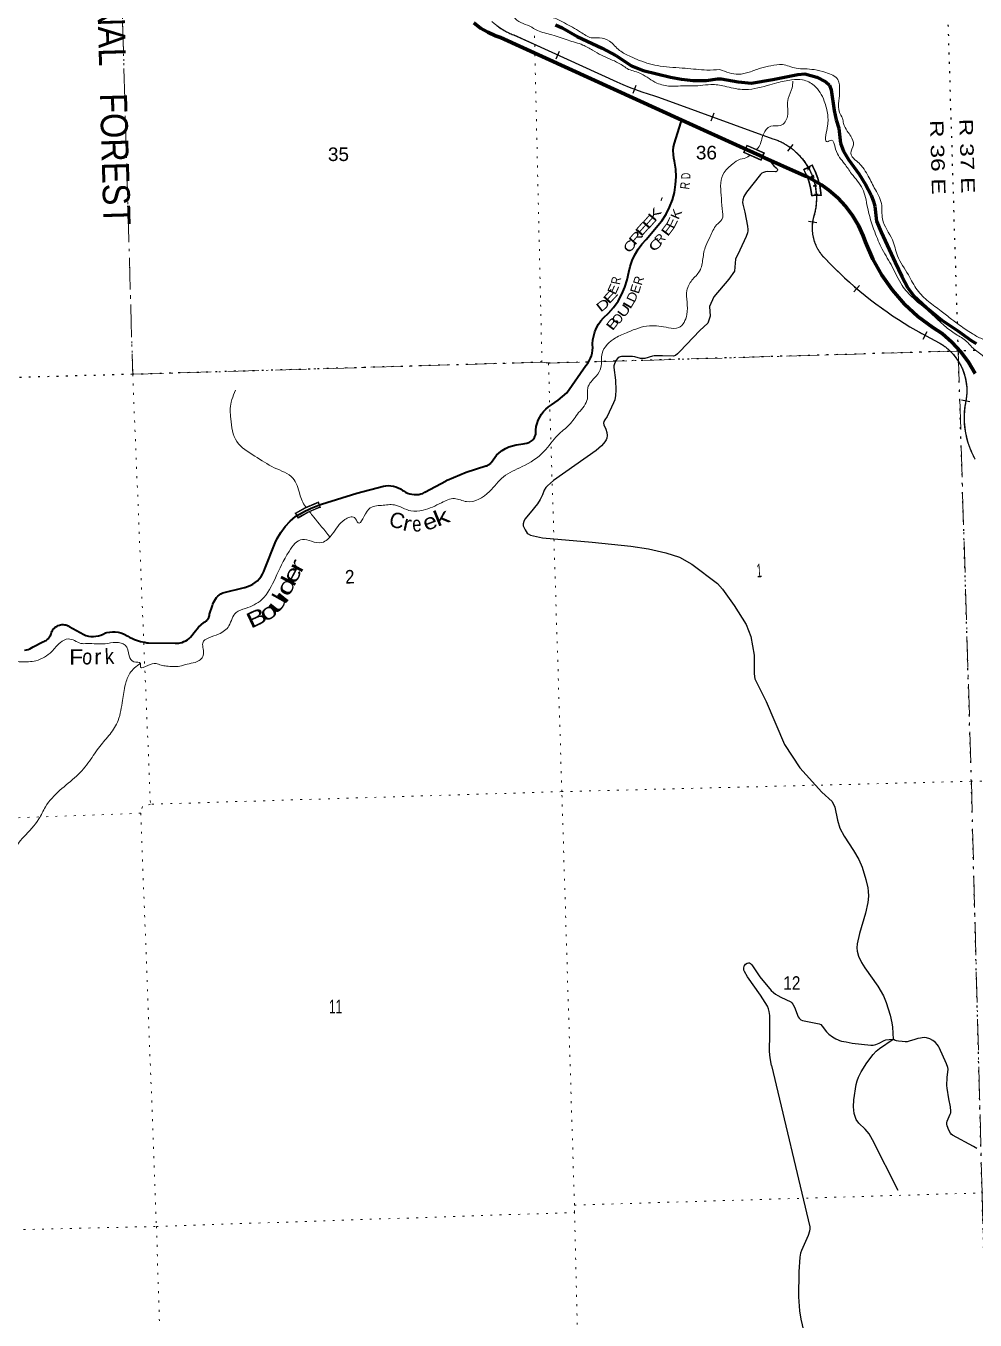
# Model space of a CAD drawing. Header units: feet. Extents: x 485078 to 733631, y 372822 to 564222.
# Drawn here: x 675762 to 688035, y 486560 to 503303 of the extents above; entities that cross this region are included whole.
import ezdxf

# ---------------------------------------------------------------- set-up
doc = ezdxf.new("R2010")
doc.units = ezdxf.units.FT
doc.header["$LTSCALE"] = 80
for name, pattern in [('DOT_DASHED', [7.7, 5, -1.2, 0.3, -1.2]), ('DOTTED', [1.5, 0.3, -1.2]), ('LONG_DASH_SHORT_DASH', [9.9, 6, -1.2, 1.5, -1.2])]:
    doc.linetypes.add(name, pattern=pattern)
for name, color, linetype, lineweight in [('11', 7, 'LONG_DASH_SHORT_DASH', 60), ('20', 7, 'Continuous', 70), ('26', 7, 'Continuous', 40), ('27', 7, 'Continuous', 25), ('29', 7, 'Continuous', 25), ('34', 7, 'Continuous', 25), ('39', 7, 'Continuous', 13), ('41', 7, 'Continuous', 13), ('44', 7, 'DOT_DASHED', 13), ('57', 7, 'Continuous', 13), ('6', 7, 'DOTTED', 25), ('61', 7, 'Continuous', 13), ('7', 7, 'DOTTED', 13)]:
    doc.layers.add(name, color=color, linetype=linetype, lineweight=lineweight)

msp = doc.modelspace()

# ---------------------------------------------------------------- linework, layer by layer
at = {"layer": '11'}
for points in [[(682610.8, 503315.17), (682695.89, 503276.12), (682891.43, 503164.69), (683214.49, 503013.83), (683389.63, 502918.87), (683592.83, 502784.27), (683742.56, 502726.06), (684096.78, 502637.68), (684240.68, 502611.5), (684387.39, 502596.13), (684559.77, 502598.01), (684705.02, 502616.04), (684751.65, 502616.19), (684970.02, 502578.03), (685139.67, 502562.72), (685419.69, 502608.65)], [(685419.69, 502608.65), (685741.06, 502673.88), (685835.13, 502681.75), (685987.13, 502638.51), (686105.33, 502580.1), (686153.42, 502537.99), (686175.3, 502475.09), (686212.59, 502207.22), (686240.71, 502088.41), (686272.71, 501977.99), (686295.09, 501787.16), (686331.82, 501681.32), (686398.34, 501574.14), (686535.17, 501384.73), (686616.84, 501250.9), (686690.25, 501112.07), (686720.32, 501031.03), (686736.75, 500970.15), (686761.08, 500778.67), (686818.28, 500633.12), (687000.86, 500242.15), (687086.01, 500059.84), (687166.57, 499912.27), (687238.84, 499814.63), (687410.06, 499654.83), (687605.16, 499494.81), (687812.36, 499359.69), (687984.45, 499232.7), (688046.94, 499194.39)]]:
    msp.add_lwpolyline(points, dxfattribs=at)
at = {"layer": '20'}
for points in [[(684242.52, 502084.84), (681899.71, 503150.99), (681835.3, 503174.06), (681735.9, 503219.52), (681641.8, 503275.13), (681554.02, 503340.27)], [(688035.57, 498805.74), (687949.71, 498951.26), (687849.1, 499087.01), (687734.86, 499211.5), (687608.23, 499323.36), (687487.06, 499399.34), (687296.63, 499542.26), (687122.19, 499704.31), (686965.65, 499883.7), (686828.71, 500078.47), (686712.88, 500286.49), (686619.43, 500505.47), (686589.63, 500586.76), (686526.71, 500722.54), (686449.93, 500851), (686360.15, 500970.73), (686258.34, 501080.41), (686145.63, 501178.86), (686048.24, 501247.39), (685857.95, 501354.25), (685832.57, 501364.68), (685754.53, 501396.77), (685313.07, 501597.66), (685288.77, 501608.72), (685039.37, 501722.22), (684242.52, 502084.84)]]:
    msp.add_lwpolyline(points, dxfattribs=at)
at = {"layer": '26', "lineweight": 13}
msp.add_line((679570.6, 497073.81), (679570.8, 497073.88), dxfattribs=at)
at = {"layer": '26'}
for points in [[(681741.62, 497623.67), (681752.74, 497630.81), (681763.06, 497639.08), (681772.45, 497648.37), (681780.82, 497658.6), (681846.29, 497747.88), (681881.18, 497780.29), (681920.57, 497809.95), (681962.84, 497835.34), (682007.54, 497856.18), (682054.17, 497872.22), (682102.22, 497883.3), (682189.7, 497895.79), (682214.7, 497899.76), (682239.7, 497903.67), (682253.94, 497907.78), (682268.7, 497913.78), (682282.75, 497921.29), (682295.94, 497930.22), (682308.12, 497940.48), (682319.17, 497951.96), (682328.95, 497964.53), (682337.36, 497978.06), (682344.32, 497992.39), (682349.74, 498007.37), (682353.56, 498022.83), (682353.34, 498030.69), (682354.82, 498074.72), (682360.89, 498118.36), (682371.5, 498161.13), (682386.51, 498202.55), (682405.77, 498242.18), (682429.07, 498279.57), (682456.16, 498314.33), (682486.72, 498346.06), (682520.44, 498374.43), (682556.93, 498399.11), (682642.28, 498459.05), (682754.7, 498554.06), (683001.78, 498910.3), (683004.2, 498912.97), (683026.48, 498940.66), (683045.76, 498970.52), (683061.8, 499002.23), (683074.44, 499035.44), (683083.54, 499069.8), (683089, 499104.91), (683090.76, 499140.41), (683088.8, 499175.89), (683089.05, 499187.8), (683093.6, 499241.36), (683103.73, 499294.14), (683119.31, 499345.58), (683140.19, 499395.11), (683166.13, 499442.18), (683196.85, 499486.28), (683232.01, 499526.93), (683295.01, 499585.96), (683361.12, 499661.27), (683418.99, 499743.07), (683468, 499830.47), (683507.6, 499922.52), (683537.36, 500018.2), (683556.96, 500116.46), (683573.84, 500189.82), (683600.27, 500267.9), (683634.71, 500342.79), (683676.8, 500413.67), (683726.06, 500479.76), (683781.96, 500540.34), (683981.07, 500778.43), (683983.16, 500781.3), (684038.45, 500866.23), (684084.55, 500956.48), (684120.97, 501051.05), (684147.3, 501148.91), (684163.26, 501248.99), (684168.67, 501350.19), (684163.47, 501451.39), (684147.72, 501551.5), (684139.11, 501591), (684133.26, 501639.88), (684132.54, 501689.1), (684136.98, 501738.13), (684146.51, 501786.42), (684231.4, 502050.25), (684242.52, 502084.84)], [(677299.24, 495328.82), (677324.29, 495323.44), (677349.24, 495323.03), (677690.49, 495317.49), (677715.4, 495317.08), (677740.49, 495319.47), (677755.55, 495321.59), (677781.07, 495327.95), (677805.79, 495336.95), (677829.43, 495348.49), (677851.74, 495362.43), (677872.47, 495378.63), (677891.39, 495396.91), (677908.29, 495417.06), (677936.56, 495455.3), (677995.34, 495522.73), (678060.84, 495583.65), (678068.29, 495587.52), (678080.47, 495595.2), (678091.78, 495604.1), (678102.1, 495614.13), (678111.32, 495625.19), (678119.33, 495637.16), (678126.04, 495649.89), (678131.38, 495663.26), (678135.3, 495677.11), (678137.75, 495691.29), (678175.85, 495804.85), (678179.8, 495820.01), (678188.17, 495843.64), (678198.96, 495866.27), (678212.05, 495887.65), (678227.31, 495907.54), (678244.56, 495925.72), (678263.62, 495942.01), (678284.28, 495956.21), (678306.31, 495968.17), (678589.79, 496039.01), (678593.28, 496039.78), (678628.72, 496049.75), (678662.93, 496063.38), (678695.52, 496080.5), (678726.14, 496100.94), (678754.46, 496124.47), (678780.17, 496150.83), (678802.98, 496179.73), (678822.64, 496210.86), (678838.94, 496243.87), (678851.7, 496278.4), (678984.51, 496614.04), (679011.74, 496670.58), (679059.51, 496750.96), (679115.42, 496825.89), (679178.86, 496894.58), (679249.12, 496956.28), (679262.25, 496965), (679375.31, 497027.55), (679405.69, 497041.95), (679451.86, 497063.95), (679559.24, 497107.43), (679585.84, 497115.81), (680039.49, 497258.82), (680386.75, 497349.25), (680415.17, 497353.49), (680448.08, 497355.14), (680480.98, 497353.34), (680513.52, 497348.11), (680545.33, 497339.51), (680576.07, 497327.63), (680605.39, 497312.6), (680632.99, 497294.59), (680645.05, 497286.11), (680670.26, 497271.18), (680696.9, 497258.97), (680724.66, 497249.61), (680753.25, 497243.21), (680782.35, 497239.83), (680811.65, 497239.51), (680840.82, 497242.25), (680869.54, 497248.03), (680869.69, 497248.08), (680892.73, 497255.29), (680919.69, 497269.8), (681196.97, 497419.13), (681208.15, 497424.71), (681453.77, 497530.84), (681709.14, 497610.71), (681717.45, 497613.06), (681729.81, 497617.73), (681741.62, 497623.67)], [(675745.9, 495225.71), (675769.29, 495229.72), (675792.12, 495236.15), (675814.17, 495244.94), (675835.17, 495255.98), (675854.9, 495269.15), (675978.75, 495334.86), (675982.04, 495335.67), (675996.86, 495340.31), (676011.11, 495346.48), (676024.64, 495354.11), (676037.3, 495363.1), (676048.95, 495373.38), (676059.46, 495384.81), (676068.72, 495397.28), (676076.62, 495410.65), (676083.09, 495424.77), (676088.04, 495439.49), (676091.43, 495454.64), (676097.45, 495468.89), (676105.36, 495483.33), (676114.73, 495496.87), (676125.47, 495509.34), (676137.45, 495520.63), (676150.55, 495530.61), (676164.62, 495539.16), (676179.51, 495546.19), (676195.05, 495551.63), (676211.07, 495555.41), (676227.4, 495557.5), (676243.86, 495557.87), (676260.26, 495556.51), (676276.44, 495553.45), (676292.21, 495548.72), (676307.39, 495542.36), (676321.83, 495534.45), (676510.2, 495427.56), (676537.73, 495417.79), (676569.55, 495409.93), (676602.01, 495405.44), (676634.77, 495404.37), (676667.46, 495406.73), (676699.73, 495412.5), (676731.21, 495421.6), (676761.58, 495433.95), (676790.48, 495449.4), (676809.87, 495454.81), (676845.48, 495461.68), (676881.6, 495464.78), (676917.86, 495464.09), (676953.84, 495459.62), (676989.16, 495451.41), (677023.43, 495439.55), (677080.64, 495406.58), (677105.57, 495392.21), (677130.64, 495381.33), (677164.82, 495366.5), (677243.4, 495340.8), (677299.24, 495328.82)]]:
    msp.add_lwpolyline(points, dxfattribs=at)
at = {"layer": '26', "lineweight": 13}
msp.add_lwpolyline([(679241.24, 496998.25), (679241.44, 496998.36), (679241.43, 496998.37)], dxfattribs=at)
at = {"layer": '29'}
msp.add_line((685402.75, 489852.54), (685899.86, 487768.32), dxfattribs=at)
for points in [[(685378.32, 501566.03), (685409.76, 501516.64), (685431.44, 501493.87), (685460.84, 501468.04), (685467.05, 501463.09), (685474.77, 501455.39), (685479.91, 501446.64), (685479.65, 501440.75), (685478.03, 501435.33), (685474.78, 501428.82), (685469.9, 501422.32), (685465.02, 501417.98), (685460.15, 501416.35), (685453.11, 501415.81), (685344.75, 501420.14), (685326.31, 501416.9), (685300.3, 501408.22), (685278.63, 501396.3), (685258.06, 501381.11), (685080.33, 501151.26), (685045.64, 501094.34), (685030.47, 501050.97), (685028.32, 501016.82), (685030.47, 500994.59), (685058.66, 500891.06), (685093.34, 500713.25), (685096.57, 500669.33), (685096.57, 500649.81), (685093.32, 500623.79), (685076, 500578.81), (684993.64, 500401), (684937.29, 500283.91), (684924.29, 500127.78), (684850.6, 500028.04), (684655.54, 499798.19), (684599.19, 499672.42), (684607.86, 499546.65), (684577.52, 499455.58), (684477.82, 499360.17), (684217.74, 499091.29)], [(684217.74, 499091.29), (684185.25, 499058.77), (684161.41, 499039.25), (684148.4, 499033.83), (684136.47, 499031.66), (683993.42, 499035.99), (683887.23, 499036), (683863.38, 499031.66), (683763.68, 499001.3), (683740.93, 498999.13), (683707.33, 499001.3), (683634.73, 499021.9), (683603.29, 499027.32), (683463.51, 499025.15), (683447.24, 499022.98), (683433.16, 499017.57), (683416.91, 499004.55), (683390.89, 498975.28), (683370.31, 498929.74), (683363.81, 498906.97), (683362.73, 498890.71), (683363.81, 498882.03), (683386.56, 498719.4), (683390.89, 498589.29), (683384.41, 498520.98), (683374.66, 498463.52), (683360.55, 498424.49), (683278.19, 498251.02), (683247.86, 498207.64), (683234.86, 498184.87), (683230.51, 498164.28), (683235.94, 498141.5), (683260.85, 498086.22), (683271.7, 498040.67), (683277.13, 498005.97), (683272.79, 497970.19), (683263.89, 497948.2), (683246.79, 497921.4), (683230.51, 497899.73), (683203.44, 497869.36), (683135.14, 497808.65), (682584.63, 497422.67), (682506.61, 497353.28), (682484.96, 497329.41), (682463.29, 497294.71), (682441.58, 497236.19), (682413.44, 497175.45), (682376.56, 497119.09), (682281.2, 497001.99), (682211.87, 496921.74), (682198.84, 496893.57), (682190.19, 496861.02), (682192.36, 496835), (682216.18, 496785.15), (682244.38, 496741.75), (682257.38, 496730.91), (682285.53, 496715.76), (682441.58, 496681.06), (683083.13, 496624.68), (683581.95, 496571.67)], [(683581.95, 496571.67), (683813.57, 496535.77), (684034.65, 496488.05), (684212.37, 496431.68), (684372.77, 496340.6), (684702.21, 496089.05), (684767.23, 496015.33), (684918.95, 495802.82), (685075, 495559.95), (685135.69, 495403.82), (685179.04, 495160.95), (685179.03, 494922.42), (685187.71, 494857.36), (685335.09, 494562.45), (685569.17, 494007.32), (685768.57, 493703.74), (686054.67, 493391.48), (686184.71, 493270.04), (686219.4, 493196.31), (686254.07, 493027.17), (686284.42, 492923.08), (686340.76, 492819), (686462.14, 492636.85), (686533.68, 492519.74), (686574.84, 492420)], [(686574.84, 492420), (686622.54, 492259.52), (686646.39, 492153.27), (686650.72, 492109.9), (686655.06, 492042.67), (686646.39, 491964.61), (686618.21, 491825.82), (686540.18, 491561.27), (686509.84, 491426.82), (686505.5, 491376.94), (686509.84, 491333.57), (686527.18, 491270.69), (686566.19, 491188.28), (686609.54, 491118.9), (686778.6, 490880.37), (686852.29, 490756.75), (686886.97, 490667.86), (686934.66, 490505.22), (686956.32, 490407.64), (686965, 490349.09), (686974.78, 490195.16)], [(685402.75, 489852.54), (685383.9, 489954.48), (685377.41, 490034.7), (685381.74, 490262.4), (685379.57, 490503.1), (685374.15, 490554.06), (685364.39, 490588.76), (685351.4, 490620.2), (685258.2, 490765.49), (685093.47, 490999.68), (685051.2, 491069.09), (685043.61, 491088.6), (685043.62, 491110.28), (685047.95, 491141.73), (685055.53, 491152.57), (685067.46, 491166.66), (685085.88, 491179.68), (685106.48, 491184.01), (685117.3, 491180.76), (685129.22, 491175.34), (685147.66, 491155.82), (685251.69, 491001.85), (685399.08, 490826.2), (685429.41, 490798.02), (685455.42, 490776.33), (685483.6, 490757.9), (685522.62, 490737.3), (685652.67, 490678.75), (685665.66, 490666.83), (685679.75, 490648.39), (685698.18, 490609.36), (685748.02, 490484.67), (685761.04, 490466.23), (685776.2, 490449.97), (685783.79, 490444.55), (685802.22, 490438.04), (686018.96, 490394.67), (686038.46, 490383.83), (686057.98, 490364.32), (686112.16, 490290.59), (686143.58, 490259.14), (686190.18, 490225.53), (686232.44, 490200.6), (686263.88, 490186.5), (686283.39, 490177.83), (686309.39, 490170.24), (686365.75, 490158.31), (686443.78, 490143.13), (686688.69, 490119.28), (686716.87, 490119.28), (686751.55, 490125.78), (686792.73, 490140.96), (686861, 490178.91), (686879.43, 490184.33), (686922.78, 490190.84), (686974.78, 490195.16)], [(687740.93, 488952.59), (687724.7, 488966.71), (687716.03, 488978.64), (687694.36, 489017.67), (687672.68, 489071.88), (687669.43, 489094.65), (687670.52, 489114.17), (687674.85, 489132.6), (687711.7, 489223.68), (687719.28, 489242.11), (687721.45, 489264.88), (687716.03, 489321.26), (687694.36, 489423.18), (687672.68, 489559.79), (687671.61, 489596.66), (687674.85, 489700.74), (687685.69, 489807), (687683.54, 489828.69), (687664.01, 489876.39), (687570.84, 490087.83), (687559.98, 490106.25), (687543.75, 490126.86), (687520.96, 490149.62), (687488.48, 490176.73), (687451.61, 490197.33), (687407.2, 490211.43), (687381.19, 490214.68), (687349.74, 490212.51), (687327, 490209.26), (687293.41, 490201.67), (687256.54, 490190.82), (687182.85, 490166.97), (687156.86, 490161.55), (687130.85, 490159.39), (687093.98, 490162.63), (687043.07, 490169.15), (687018.12, 490173.48), (686993.22, 490183.25), (686974.78, 490195.16)], [(687039.91, 488238.95), (686708.21, 488894.08), (686664.87, 488969.98), (686612.84, 489028.53), (686530.48, 489106.6), (686495.81, 489154.3), (686469.79, 489232.37), (686461.13, 489319.11), (686465.45, 489410.19), (686495.81, 489609.69), (686508.8, 489657.39), (686528.31, 489702.93), (686560.83, 489772.32), (686634.51, 489887.26), (686719.05, 489997.85), (686755.89, 490039.05), (686799.24, 490073.75), (686974.78, 490195.16)], [(688057.39, 488779.13), (688014.02, 488805.13), (687740.93, 488952.59)], [(685899.86, 487768.32), (685899.78, 487740.48), (685895.44, 487710.12), (685878.09, 487653.72), (685791.4, 487462.89), (685776.23, 487428.21), (685767.56, 487374), (685756.72, 487185.32), (685752.4, 486862.24), (685765.39, 486682.23), (685782.74, 486573.83), (685860.75, 486239.86)]]:
    msp.add_lwpolyline(points, dxfattribs=at)
at = {"layer": '34', "lineweight": 13}
for p, q in [((682068.53, 503184.03), (683400.86, 502577.73)), ((683942.68, 502378.63), (685421.35, 501841.92)), ((687347.1, 499320.83), (687568.46, 499203.63))]:
    msp.add_line(p, q, dxfattribs=at)
at = {"layer": '34'}
for p, q in [((682617.19, 502875.57), (682663.01, 502976.25)), ((683611.82, 502431.93), (683651.21, 502535.29)), ((684623.58, 502074.57), (684661.32, 502178.54)), ((685615.59, 501680.98), (685681.46, 501769.83)), ((685880.15, 500774.99), (685989.47, 500758.18)), ((686467.82, 499860.59), (686539.82, 499944.55)), ((687362.76, 499252.01), (687414.51, 499349.76)), ((687859.73, 498463.31), (687968.59, 498443.7))]:
    msp.add_line(p, q, dxfattribs=at)
for points in [[(681849.72, 503307.43), (681863.1, 503297.66), (681876.68, 503287.96), (681890.44, 503278.63), (681904.32, 503269.56), (681918.47, 503260.65), (681932.65, 503252.06), (681946.98, 503243.63), (681961.55, 503235.49), (681976.16, 503227.67), (681990.98, 503220.08), (682005.84, 503212.69), (682020.96, 503205.59), (682036.06, 503198.75), (682051.42, 503192.19), (682066.77, 503185.91), (682068.96, 503185.04), (683401.3, 502578.74), (683481.5, 502544.42), (683562.05, 502512.12), (683643.2, 502481.2), (683725.19, 502450.99), (683807.52, 502422.8), (683889.99, 502396.2), (683943.03, 502379.67), (685421.71, 501842.96), (685435.18, 501838.52), (685448.5, 501833.79), (685461.73, 501828.83), (685475.01, 501823.69), (685488.1, 501818.26), (685501.03, 501812.63), (685514, 501806.82), (685526.79, 501800.72), (685539.43, 501794.42), (685552.07, 501787.86), (685564.47, 501781.11), (685576.84, 501774.22), (685589.1, 501767.01), (685601.13, 501759.63), (685613.09, 501752.01), (685624.91, 501744.26), (685636.64, 501736.21), (685648.17, 501728.05), (685659.59, 501719.58), (685670.81, 501711), (685681.95, 501702.2), (685692.87, 501693.2), (685703.63, 501684.01), (685714.27, 501674.69), (685724.73, 501665.08), (685735.06, 501655.34)], [(685735.06, 501655.34), (685745.17, 501645.42), (685755.14, 501635.37), (685764.87, 501625.06), (685774.46, 501614.63), (685783.85, 501604.08), (685793.08, 501593.34), (685802.1, 501582.4), (685810.94, 501571.27), (685819.62, 501560.1), (685828.05, 501548.68), (685836.26, 501537.14), (685844.35, 501525.49), (685852.16, 501513.75), (685859.79, 501501.72), (685867.24, 501489.68), (685874.39, 501477.47), (685881.43, 501465.22), (685888.22, 501452.7), (685894.76, 501440.18), (685901.09, 501427.55), (685907.26, 501414.72), (685913.07, 501401.84), (685918.79, 501388.9), (685924.2, 501375.8), (685929.48, 501362.59), (685934.42, 501349.38), (685939.14, 501336), (685943.68, 501322.58), (685948.01, 501309.07), (685951.99, 501295.5), (685955.84, 501281.8), (685959.43, 501268.1), (685962.74, 501254.32), (685965.8, 501240.53), (685968.64, 501226.64), (685971.3, 501212.73), (685973.62, 501198.76), (685975.75, 501184.76), (685977.59, 501170.69), (685979.26, 501156.58), (685980.6, 501142.5), (685981.76, 501128.39), (685982.66, 501114.28), (685983.27, 501100.09), (685983.66, 501085.97), (685983.84, 501071.75), (685983.71, 501057.63), (685983.38, 501043.4), (685982.74, 501029.27), (685981.92, 501015.13), (685980.87, 501001.05), (685979.53, 500986.88), (685977.89, 500972.83), (685976.09, 500958.83), (685974.02, 500944.74), (685971.72, 500930.8), (685969.18, 500916.86), (685966.31, 500902.95), (685963.3, 500889.17), (685960.04, 500875.37), (685956.44, 500861.61), (685952.85, 500848.45), (685950.06, 500839.34), (685947.5, 500830.24), (685945.11, 500821.09), (685942.79, 500811.85), (685940.7, 500802.61), (685938.78, 500793.36), (685936.95, 500784.03), (685935.35, 500774.69), (685933.91, 500765.36), (685932.61, 500755.92), (685931.5, 500746.54), (685930.5, 500737.12), (685929.7, 500727.64), (685929.09, 500718.22), (685928.64, 500708.73), (685928.3, 500699.28), (685928.17, 500689.76), (685928.18, 500680.31), (685928.4, 500670.8), (685928.75, 500661.36), (685929.26, 500651.87), (685929.96, 500642.44), (685930.82, 500633.01), (685931.81, 500623.6), (685933.03, 500614.17), (685934.36, 500604.76), (685935.87, 500595.41), (685937.51, 500586.08), (685939.4, 500576.8), (685941.39, 500567.52), (685943.53, 500558.32), (685945.83, 500549.12), (685948.33, 500539.98), (685950.99, 500530.83), (685953.75, 500521.78), (685956.73, 500512.77), (685959.86, 500503.83), (685963.11, 500494.9)], [(685963.11, 500494.92), (685966.5, 500486.12), (685970.12, 500477.3), (685973.84, 500468.58), (685977.74, 500459.96), (685981.72, 500451.38), (685985.94, 500442.83), (685990.25, 500434.43), (685994.72, 500426.1), (685999.33, 500417.78), (686004.14, 500409.62), (686009, 500401.5), (686014.07, 500393.49), (686019.25, 500385.5), (686024.55, 500377.7), (686030.04, 500369.95), (686035.61, 500362.29), (686041.33, 500354.71), (686047.21, 500347.3), (686053.21, 500339.9), (686059.3, 500332.66), (686065.56, 500325.52), (686071.91, 500318.54), (686078.4, 500311.62), (686084.97, 500304.78), (686091.72, 500298.13), (686095.55, 500294.41), (686156.53, 500230.11), (686218.61, 500167.58), (686281.81, 500106.09), (686346.09, 500044.92), (686411.5, 499985.51), (686477.67, 499927.5), (686544.93, 499869.81), (686613.32, 499813.89), (686682.46, 499759.37), (686753.07, 499705.52), (686824.1, 499653.44), (686895.85, 499602.06), (686969.08, 499552.06), (687042.73, 499503.85), (687117.49, 499456.66), (687192.64, 499410.54), (687269.28, 499365.81), (687345.91, 499322.54), (687347.57, 499321.82), (687568.99, 499204.59), (687579.82, 499198.29), (687590.43, 499191.8), (687600.94, 499185.11), (687611.43, 499178.27), (687621.73, 499171.22), (687631.84, 499164.01), (687641.96, 499156.65), (687651.88, 499149.07), (687661.61, 499141.35), (687671.31, 499133.39), (687680.77, 499125.33), (687690.16, 499117.14), (687699.42, 499108.71), (687708.44, 499100.15), (687717.35, 499091.41), (687726.14, 499082.59), (687734.77, 499073.51), (687743.22, 499064.39), (687751.52, 499055.01), (687759.63, 499045.59), (687767.62, 499035.97), (687775.4, 499026.24), (687783, 499016.37), (687790.47, 499006.4), (687797.73, 498996.21), (687804.86, 498985.95), (687811.76, 498975.56), (687818.52, 498965.08), (687825.02, 498954.44), (687831.39, 498943.7), (687837.56, 498932.92), (687843.57, 498921.97), (687849.34, 498910.91), (687854.94, 498899.72), (687860.39, 498888.52), (687865.56, 498877.14), (687870.55, 498865.71), (687875.4, 498854.2), (687879.99, 498842.67), (687884.38, 498830.92), (687888.61, 498819.18), (687892.55, 498807.37), (687896.38, 498795.53), (687899.96, 498783.5), (687903.3, 498771.54), (687906.46, 498759.51), (687909.45, 498747.33), (687912.12, 498735.17), (687914.69, 498722.98), (687916.96, 498710.72), (687919.11, 498698.37), (687920.97, 498686.09), (687922.6, 498673.71), (687924.06, 498661.33)], [(687924.06, 498661.33), (687925.35, 498648.9), (687926.3, 498636.48), (687927.12, 498623.98), (687927.72, 498611.52), (687928.07, 498599.04), (687928.19, 498586.61), (687928.12, 498574.14), (687927.89, 498561.67), (687927.34, 498549.2), (687926.63, 498536.76), (687925.66, 498524.3), (687924.53, 498511.84), (687923.12, 498499.47), (687921.55, 498487.1), (687919.76, 498474.78), (687917.7, 498462.44), (687916.03, 498453.13), (687912.29, 498434.53), (687909, 498415.96), (687906.04, 498397.31), (687903.26, 498378.52), (687900.93, 498359.76), (687898.94, 498341.03), (687897.15, 498322.15), (687895.79, 498303.29), (687894.78, 498284.47), (687894.06, 498265.48), (687893.7, 498246.63), (687893.56, 498227.73), (687893.84, 498208.76), (687894.49, 498189.93), (687895.45, 498171.03), (687896.65, 498152.19), (687898.27, 498133.27), (687900.14, 498114.52), (687902.44, 498095.68), (687905, 498077), (687907.88, 498058.26), (687911.11, 498039.67), (687914.69, 498021.12), (687918.5, 498002.62), (687922.76, 497984.15), (687927.26, 497965.74), (687932.11, 497947.48), (687937.2, 497929.28), (687942.76, 497911.2), (687948.54, 497893.18), (687954.6, 497875.34), (687960.98, 497857.53), (687967.73, 497839.88), (687974.83, 497822.26), (687982.06, 497804.82), (687989.77, 497787.53), (687997.73, 497770.39), (688005.94, 497753.31), (688014.41, 497736.52), (688023.34, 497719.73), (688032.41, 497703.14), (688035.99, 497696.85)]]:
    msp.add_lwpolyline(points, dxfattribs=at)
at = {"layer": '34', "lineweight": 13}
for centre, radius, start, end in [((682419.88, 504071.17), 954.17, 228.25484, 248.39403), ((685388.74, 507150.64), 4986.29, 246.50507, 253.14168), ((685172.02, 501070.53), 810.69, 344.12444, 72.0883), ((686471.29, 500686.6), 544.22, 162.6637, 226.22333), ((689788.7, 503756.47), 5063.23, 223.15049, 241.16939), ((687213.42, 498584.52), 713.69, 349.40841, 60.16734), ((688977.11, 498233.79), 1084.61, 168.32121, 209.70108)]:
    msp.add_arc(centre, radius, start, end, dxfattribs=at)
at = {"layer": '34', "linetype": 'DOTTED', "lineweight": 100}
msp.add_arc((685131.66, 501051.22), 854.87, 3.70734, 29.81282, dxfattribs=at)
at = {"layer": '39'}
for points in [[(681051.54, 512855.53), (681016.76, 512760.06), (680990.6, 512614.76), (680948.45, 512430.07), (680896.32, 512242.8), (680834.55, 512046.88), (680798.98, 511888.9), (680741.37, 511691.19), (680686.24, 511485.51), (680627, 511245.17), (680557.04, 511050.81), (680517.44, 510892.6), (680486.48, 510724.75), (680512.46, 510588.46), (680486.65, 510437.1), (680446.92, 510280.91), (680456.44, 510042.41), (680502.14, 509844.43), (680547.34, 509761.9), (680583.19, 509630.21), (680694.93, 509446.08), (680738.86, 509314.85), (680774.92, 509108.23), (680920.82, 508964.5), (681052.59, 508819.98), (681158.06, 508710.45), (681379.53, 508591.23), (681513.68, 508511.67), (681673.44, 508409.24), (681808.1, 508285.14), (681976.08, 508073.79), (682088.28, 507881.57), (682169.4, 507701.79), (682263.96, 507534.92), (682354.76, 507327.33), (682420.28, 507065.64), (682480.62, 506823.92), (682494.88, 506644.43), (682492.7, 506433.63), (682479.6, 506165.5), (682433.52, 505978.56), (682333.61, 505705.55), (682262.21, 505500.98), (682204.47, 505234.39), (682137.83, 505159.74), (682096.98, 505094.64), (682114.01, 504937.59), (682093.3, 504660.93), (682040.4, 504380.43), (681975.96, 504089.15), (681946.66, 503856.56), (681986.84, 503755.51), (682018.53, 503625.62), (682052.36, 503493.82), (682075.01, 503416.09), (682276.18, 503297.76), (682376.53, 503242.63), (682564.04, 503186.33), (682772.55, 503117.03), (682962.42, 503054.78), (683089.82, 502987), (683204.88, 502922.57), (683425.32, 502821.53), (683551.51, 502739.49)], [(684734.45, 502737.15), (684566.65, 502731.77), (684287.88, 502754.57), (683964.23, 502782.96), (683692.69, 502856.82), (683580.56, 502905.21), (683436.2, 502986.22), (683307.95, 503104.6), (683177.77, 503149.95), (683072.44, 503150.1), (682934.6, 503223.38), (682725.36, 503341.26), (682621.08, 503394.14), (682454.1, 503445.52), (682374.86, 503485.63), (682292.86, 503574.2), (682180.7, 503729.95), (682097.27, 503879.22), (682086.8, 503992.07), (682142.72, 504112.71), (682245.86, 504400.09), (682293.55, 504558.75), (682437.2, 504917.28), (682421.9, 505114.95), (682448.92, 505458.82), (682544.58, 505806.55), (682581.9, 506076.04), (682614.36, 506466.81), (682628.78, 506747.17), (682583.24, 507084.94), (682585.5, 507401.08), (682487.43, 507594.09), (682348.88, 507857.74), (682222.08, 508057.24), (682093.91, 508280.96), (681972.69, 508417.97), (681747.94, 508559.29), (681563.34, 508706.91), (681438.82, 508795.12), (681331.03, 508874.13), (681215.63, 508944.62), (681110.17, 509125.06), (681011.11, 509299.78), (680962.53, 509477.34), (680956.21, 509588.4), (680954.91, 509717.97), (680907.66, 509907.76), (680862.19, 510101.7), (680773, 510281.02), (680708.08, 510425.25), (680687.22, 510507.13), (680708.94, 510623.82), (680760.67, 510853.61), (680816.28, 511122.11), (680914.7, 511421.38), (681023.95, 511672.64), (681102.74, 511889.78), (681162.37, 512087.6), (681157.51, 512279.77), (681186.97, 512473.88), (681239.63, 512687.52), (681284.63, 512860.36)], [(688648.38, 497554.46), (688634.63, 497622.75), (688650.52, 497735.06), (688684.63, 497811.93), (688695.9, 497934.11), (688668.75, 498019.69), (688638.14, 498094.95), (688574.72, 498212.92), (688558.37, 498357.86), (688523.12, 498550.34), (688477.99, 498738.23), (688430.56, 498895.59), (688352.96, 499049.23), (688260.69, 499175.72), (688124.64, 499253.15), (687995.1, 499322.84), (687835, 499431.33), (687735.63, 499504.74), (687595.72, 499614.36), (687432.8, 499736.87), (687286.55, 499886.66), (687172.22, 500080.77), (687032.57, 500328.16), (686966.22, 500533.08), (686837.31, 500805.38), (686824.03, 501003.16), (686731.33, 501208.62), (686642.71, 501377.85), (686582.8, 501469.69), (686550.1, 501510.39), (686481.82, 501571.37), (686428.43, 501655.48), (686460.7, 501764.66), (686428.13, 501874.24), (686381.72, 501942.53), (686333.57, 502041.11), (686319.69, 502107.18), (686280.89, 502184), (686274.4, 502333.54), (686283.2, 502463.68), (686260.8, 502608.28), (686105.77, 502698.82), (685953.73, 502736.86), (685835.71, 502746.43), (685721.85, 502754.2), (685542.88, 502802.88), (685395.96, 502786.51), (685261.95, 502756.69), (685113.07, 502703.75), (684976.81, 502677.86), (684734.45, 502737.15)], [(683551.51, 502739.49), (683718.83, 502682.05), (683920, 502563.72), (684092.46, 502522.78), (684227.95, 502526.35), (684480.89, 502530.44), (684619.85, 502544.34), (684797.33, 502521.91), (685024.53, 502479.99), (685347.73, 502530.58), (685473.31, 502566.01), (685661.6, 502602.93), (685805.28, 502604.94), (685953.33, 502530.21), (686084.17, 502330.94), (686128.71, 502153.16), (686122.33, 501980.61), (686126.27, 501804.59), (686171.78, 501823.36), (686230.94, 501709.19), (686347.07, 501519.23), (686437.42, 501390.61), (686580.14, 501196.07), (686642.27, 500958.5), (686737.48, 500637.71), (686835.37, 500412.28), (686963.66, 500186.54), (687090.85, 499944.52), (687238.02, 499778.59), (687438.14, 499607.53), (687624, 499437.69), (687766.05, 499326.16), (687911.1, 499233.03), (688022.86, 499119.8), (688156.37, 499015.89), (688301.78, 498738.44), (688366.15, 498496.95), (688399.54, 498194.97), (688417.59, 497948.84), (688434.1, 497874.43)], [(685676.76, 502585.56), (685669.36, 502502.08), (685618.51, 502363.5), (685610.12, 502261.74), (685609.4, 502132.05), (685520.83, 502015.65), (685393.76, 502006.48), (685331.56, 501960.44), (685282.68, 501858.43), (685216.14, 501710.86), (685207.39, 501703.38)], [(685120.59, 501629.12), (685094.47, 501606.78), (684998.94, 501577.1), (684900.98, 501518.92), (684791.88, 501407.44), (684746.97, 501271.22), (684752.01, 501111.47), (684765.93, 500938.04), (684761.74, 500798.03), (684692.85, 500727.3), (684610.28, 500576.81), (684552.34, 500456.05), (684515.21, 500289.88), (684473.58, 500131.56), (684373.02, 500012.46), (684309.59, 499881.27), (684310.13, 499729.37), (684307.21, 499567.15), (684203.35, 499399.24), (684071.77, 499397.92), (683823.29, 499422.43), (683546.34, 499342.03), (683384.58, 499266.08), (683211.77, 499063.92), (683197.66, 498884.86), (683135.22, 498771.96), (683026.4, 498619.98), (683022.21, 498479.97), (682908.94, 498299.39), (682788.23, 498142.69), (682637.88, 498008.64), (682459.6, 497796.04), (682178.99, 497601.99), (681937.44, 497468.88), (681755.76, 497280.4), (681459.47, 497148.27), (681303.28, 497188.1), (681136.22, 497134.14), (680896.64, 497037.6), (680739.17, 497028.75), (680528.19, 497106.01), (680358.37, 497100.51), (680197.14, 497050.93), (680057.28, 496874.93), (680008.96, 496941.08), (679886.72, 496918), (679723.44, 496726.5), (679589.76, 496619.72), (679453.12, 496636.34), (679336.32, 496660.16), (679164.91, 496504.66), (678987.92, 496162.49), (678811.52, 495881.12), (678601.25, 495768), (678478.72, 495714.52), (678387.19, 495543.26), (678253.63, 495434.46), (678049.53, 495319.67), (678054.57, 495159.92), (677950.37, 495068.98), (677848.33, 495047.03), (677750.67, 495019.25), (677580.39, 495021.83), (677512.96, 495032.22), (677444.85, 495054.72), (677338.99, 495028.51), (677242.89, 495008.92), (677242.27, 495055.48), (677155.98, 495076.96), (677098.89, 495154.78), (677044.53, 495291.5), (676929.06, 495327.54), (676786.29, 495309.39), (676555.22, 495312.59), (676472.1, 495314), (676391.07, 495349.95), (676308.82, 495371.66), (676208.04, 495327.5), (676095.36, 495207.72), (675891.37, 495090.91), (675697.78, 495075.97), (675508.42, 495093.68), (675275.05, 495137.28), (675036.19, 495170.43), (674843.37, 495177.82), (674666.92, 495182.07), (674497.35, 495243.44), (674317.45, 495308.27)], [(679383.13, 497076.08), (679377.03, 497083.8), (679303, 497245.75), (679214.33, 497451.44), (678973.66, 497587.81), (678722.09, 497737.74), (678488.63, 497925.16), (678411.06, 498220.61), (678415.15, 498433.54), (678425.31, 498468.55), (678473.16, 498588.73)], [(679692.73, 496692.86), (679479.61, 496953.85), (679432.08, 497014.06)], [(677242.27, 495055.48), (677105.71, 494928.28), (677049.03, 494785.32), (677010.28, 494576.51), (676954.09, 494318.11), (676850.68, 494142.13), (676717.98, 493982.73), (676583.07, 493790.8), (676417.77, 493599.19), (676201.42, 493414.83), (676015.17, 493199.76), (675928.9, 493042.97), (675733.48, 492811.18), (675604.86, 492615.55), (675600.36, 492374.23), (675554.32, 492079.94), (675478.15, 491923.72), (675205.46, 491590.34), (675066.62, 491325.26), (674963.89, 491066.27), (674793.2, 490791.29), (674550.32, 490396.79), (674475.86, 490139.39), (674403.6, 489985.42), (674263.4, 489815.47), (674000.02, 489567.7), (673734.67, 489283.35), (673587.54, 489092.76), (673479.16, 488861.8), (673403.79, 488691.45), (673366.84, 488557.7), (673389.23, 488342.21), (673265.29, 488171.15), (673112.61, 488184.85), (672890.3, 488176.39), (672668.3, 488020.08), (672464.4, 487759.44), (672363.22, 487508.64), (672365.14, 487332.51), (672453.53, 487167.32), (672429.3, 486916.79), (672495.65, 486711.87), (672414.41, 486395.33), (672302.64, 486188.5), (672149.89, 485918.59), (671926.53, 485608.24), (671828.05, 485274.53), (671930.29, 484901.47), (671976.15, 484665.01), (672038.11, 484465.92), (672207.89, 484329.62), (672165.71, 484003.12), (672159.67, 483824.52), (672176.03, 483501.32), (672129.42, 483217.12), (672020.78, 483097.57), (671928.66, 482865.51), (671912.54, 482508.07), (671895.52, 482237.69), (671791.93, 482029.29), (671651.81, 481964.68), (671445.49, 481746.45), (671378.37, 481359.81), (671244.35, 481009.92), (671054.41, 480788.56), (671041.51, 480623.75), (671048, 480225.05), (670908.81, 479716.86), (670919.11, 479393.32), (671109.53, 479179.17), (671202.22, 478902.81), (671016.27, 478718.14), (670893.64, 478488.41), (670972.59, 478168.73), (671026.36, 477722.04), (670911.07, 477292.17), (670921.98, 477100.34), (671098.07, 476782.08), (671154.45, 476396.31), (671028.46, 476083.33), (671036.96, 475933.91), (671029.9, 475595.21), (670938.69, 475276.09), (670808.66, 474962.89), (670620.34, 474534.99), (670445.87, 474077.49), (670323.91, 473764.75), (670298.68, 473425.03), (670301.36, 473022.06), (670176.53, 472759.79), (670077.72, 472503.04), (670002.66, 472184.83), (669866.61, 472013.09), (669668.72, 471736.1)]]:
    msp.add_spline(points, degree=3, dxfattribs=at)
at = {"layer": '44'}
msp.add_lwpolyline([(676611.19, 515899.24), (676836.09, 509526.81), (677142.89, 498795.49), (682434.37, 498951.32), (682518.06, 498939.82), (687817.62, 499096.1), (687986.43, 493530.76), (688125.3, 488206.82), (688280.65, 482806.83), (693719.22, 482940.54), (693956.95, 477587.73), (688434.69, 477465.51), (688649.39, 470198.26)], dxfattribs=at)
at = {"layer": '57'}
for p, q in [((685040.2, 501665.64), (685268.09, 501562.86)), ((685083.36, 501761.36), (685311.26, 501658.58)), ((685859.73, 501372.08), (685865.43, 501357.1))]:
    msp.add_line(p, q, dxfattribs=at)
for points in [[(685040.2, 501665.64), (685061.23, 501712.27), (685083.36, 501761.36)], [(685311.26, 501658.58), (685288.77, 501608.72), (685268.09, 501562.86)], [(685928.01, 501507.12), (685902.85, 501492.89), (685839.41, 501457.02), (685814.89, 501443.15)], [(685814.89, 501443.15), (685827.66, 501417.88), (685852.25, 501369.23), (685857.95, 501354.25)], [(685924.65, 501496.03), (685906.79, 501485.93), (685843.35, 501450.06), (685825.47, 501439.95)], [(685825.47, 501439.95), (685834.8, 501421.49), (685859.39, 501372.84)], [(686015.24, 501263.12), (685997.68, 501329.48), (685963.85, 501418.49), (685933.35, 501478.83), (685924.65, 501496.03)], [(686022.97, 501265.17), (686005.31, 501331.93), (685971.18, 501421.72), (685940.49, 501482.44), (685928.01, 501507.12)], [(685857.95, 501354.25), (685881.54, 501292.16), (685902.62, 501212.46), (685915.25, 501130.99), (685915.52, 501127.72), (685917.6, 501102.75)], [(685865.43, 501357.09), (685889.17, 501294.61), (685910.46, 501214.1), (685923.2, 501131.93), (685923.49, 501128.38), (685924.92, 501111.17)], [(686047.43, 501109.99), (686045.3, 501135.55), (686044.58, 501144.15), (686029.87, 501239.07), (686022.97, 501265.17)], [(685917.6, 501102.75), (685942.09, 501104.11), (686022.38, 501108.59), (686047.43, 501109.99)], [(685924.92, 501111.17), (685941.65, 501112.1), (686021.93, 501116.58), (686038.78, 501117.52)], [(686038.78, 501117.52), (686037.33, 501134.88), (686036.63, 501143.2), (686022.03, 501237.43), (686015.24, 501263.13)]]:
    msp.add_lwpolyline(points, dxfattribs=at)
msp.add_lwpolyline([(685087.36, 501750.78), (685068.52, 501708.98), (685050.78, 501669.64), (685264.09, 501573.44), (685281.48, 501612.01), (685300.68, 501654.58)], close=True, dxfattribs=at)
at = {"layer": '6'}
for points in [[(687806.68, 499454.66), (687651.32, 504546.12), (687482.81, 509892.7), (687358.78, 515276.22), (687321.44, 516230.06)], [(688649.39, 470198.2), (688592.88, 472122.4), (688434.69, 477465.51), (688280.65, 482806.83), (688125.3, 488206.82), (687986.43, 493530.76), (687817.62, 499096.1), (687811.62, 499292.66)], [(688034.97, 499105.09), (687817.62, 499096.1), (682518.06, 498939.82), (682434.37, 498951.32), (677142.89, 498795.49), (671808.43, 498647.37), (668853.79, 498557.96)]]:
    msp.add_lwpolyline(points, dxfattribs=at)
at = {"layer": '61'}
for p, q in [((679546.6, 497144.87), (679559.24, 497107.43)), ((679559.4, 497106.97), (679570.6, 497073.81)), ((679262.25, 496965), (679241.44, 496998.36)), ((679283.88, 496945.47), (679252.67, 496995.48)), ((679281.13, 496934.75), (679262.61, 496964.43))]:
    msp.add_line(p, q, dxfattribs=at)
for points in [[(679241.44, 496998.36), (679374.91, 497073.23), (679515.69, 497133.83), (679546.6, 497144.87)], [(679252.67, 496995.48), (679378.46, 497066.05), (679518.62, 497126.38), (679541.62, 497134.6), (679560.5, 497078.7)], [(679252.67, 496995.48), (679378.46, 497066.05), (679518.62, 497126.38), (679541.62, 497134.6), (679560.5, 497078.7)], [(679560.5, 497078.7), (679538.77, 497070.94), (679404.58, 497013.17), (679283.88, 496945.47), (679252.67, 496995.48)], [(679560.5, 497078.7), (679538.77, 497070.94), (679404.58, 497013.17), (679283.88, 496945.47)], [(679281.13, 496934.75), (679408.13, 497005.99), (679541.7, 497063.49), (679570.6, 497073.81)]]:
    msp.add_lwpolyline(points, dxfattribs=at)
at = {"layer": '7'}
msp.add_line((682434.37, 498951.32), (682336.19, 503246.27), dxfattribs=at)
for points in [[(676611.13, 515899.23), (676636.95, 514877.75), (676836.09, 509526.81), (676988.74, 504138.82), (677142.89, 498795.49), (677372.26, 493233.55)], [(683315.91, 470032.9), (683266.43, 471940.29), (683138.41, 477287.13), (682981.03, 482616.1), (682984.44, 482662.89), (682855.6, 487952.95), (682854.24, 488048.09), (682691.66, 493397.03), (682518.06, 498939.82)], [(689800.39, 493579.05), (687986.43, 493530.76), (682691.66, 493397.03), (677372.26, 493233.55), (677268.66, 493203.41), (677247.24, 493117.13), (671963.88, 492925.29), (669026.79, 492842.72)], [(677247.24, 493117.13), (677450.07, 487772.48), (677613.86, 482437.78), (677764.84, 477114.53), (677928.86, 471775.79), (677994.54, 469869.18)], [(682854.24, 488048.09), (688125.3, 488206.82), (691451.32, 488281.83)], [(669187.22, 487542.8), (672132.64, 487645.57), (677450.07, 487772.48), (682855.6, 487952.95)]]:
    msp.add_lwpolyline(points, dxfattribs=at)

# ---------------------------------------------------------------- texts
at = {"layer": '27'}
for s, rotation, width, p in [('R', 82.408, 0.8, (684337.08, 501182.87)), ('D', 92.286, 0.7, (684355.37, 501323.77)), ('K', 50.782, 1.55, (683886.17, 500767.59)), ('-', 69.778, 1.25, (684013.32, 501013.95)), ('K', 66.378, 1.15, (684200.58, 500788.59)), ('E', 48.312, 1.7, (683716.15, 500567.19)), ('E', 48.577, 1.7, (683806.52, 500662.01)), ('E', 63.835, 1.25, (684138.07, 500667.14)), ('R', 49.365, 1.55, (683634.35, 500456)), ('E', 53.075, 1.55, (684058.94, 500569.23)), ('C', 55.259, 1.35, (683572.56, 500355.07)), ('C', 42.086, 1.55, (683877.48, 500370.41)), ('E', 65.774, 1.2, (683383.06, 499814.99)), ('R', 78.689, 0.85, (683441.58, 499948.48)), ('E', 72.691, 1.05, (683684.91, 499830.12)), ('R', 73.085, 0.95, (683724.37, 499938.95)), ('D', 37.895, 1.45, (683193, 499592.71)), ('E', 47.196, 1.75, (683298.95, 499693.4)), ('D', 65.773, 1.1, (683630.84, 499715.39)), ('U', 53.712, 1.4, (683494.83, 499516.41)), ('L', 59.449, 1.55, (683575.33, 499629.31)), ('B', 52.475, 1.55, (683345.57, 499349.59))]:
    msp.add_text(s, height=120, rotation=rotation, dxfattribs=dict(at, width=width)).set_placement(p)
for s, rotation, p in [('R', 45.575, (683962.27, 500465.22)), ('O', 46.252, (683413.5, 499426.7))]:
    msp.add_text(s, height=120, rotation=rotation, dxfattribs=at).set_placement(p)
at = {"layer": '41'}
for s, rotation, p in [('C', 344.582, (680441.82, 496835.59)), ('r', 359.183, (676645.91, 495042.76))]:
    msp.add_text(s, height=200, rotation=rotation, dxfattribs=at).set_placement(p)
for s, rotation, width, p in [('r', 347.293, 1.15, (680623.27, 496781.16)), ('e', 4.121, 0.8, (680764.23, 496757.12)), ('e', 20.392, 1.2, (680934.89, 496765.19)), ('k', 22.186, 1.45, (681081.96, 496820.45)), ('e', 62.968, 1.4, (679244.54, 496071.58)), ('r', 62.293, 1.6, (679316.28, 496211.54)), ('d', 62.523, 1.6, (679159.08, 495906.79)), ('u', 51.265, 1.95, (678999.36, 495674.92)), ('l', 60.558, 1.2, (679108.84, 495816.11)), ('B', 25.158, 1.45, (678669.15, 495501.7)), ('o', 30.029, 1.45, (678850.57, 495586.51)), ('F', 0.081, 1.1, (676322.75, 495039.36)), ('k', 2.795, 0.9, (676786.53, 495044.89)), ('o', 354.69, 0.85, (676484.37, 495048.64))]:
    msp.add_text(s, height=200, rotation=rotation, dxfattribs=dict(at, width=width)).set_placement(p)
at = {"layer": '44', "width": 0.9}
msp.add_text('COLVILLE   NATIONAL   FOREST', height=350, rotation=271.623, dxfattribs=at).set_placement((676581.72, 507248.26))
at = {"layer": '6', "width": 1.35}
for s, p in [('R 36 E', (687449.59, 502082.37)), ('R 37 E', (687829.47, 502098.97))]:
    msp.add_text(s, height=175, rotation=271.748, dxfattribs=at).set_placement(p)
at = {"layer": '7'}
for s, width, p in [('35', 1.05, (679666.23, 501554.6)), ('36', 1.05, (684424.27, 501576.02)), ('12', 0.85, (685555.28, 490833.82)), ('11', 0.65, (679681.2, 490529.06))]:
    msp.add_text(s, height=175, dxfattribs=dict(at, width=width)).set_placement(p)
for s, width, p in [('2', 0.95, (679893.57, 496085.81)), ('1', 0.5, (685215.54, 496168.4))]:
    msp.add_text(s, height=175, rotation=3.219, dxfattribs=dict(at, width=width)).set_placement(p)

doc.saveas('drawing.dxf')
